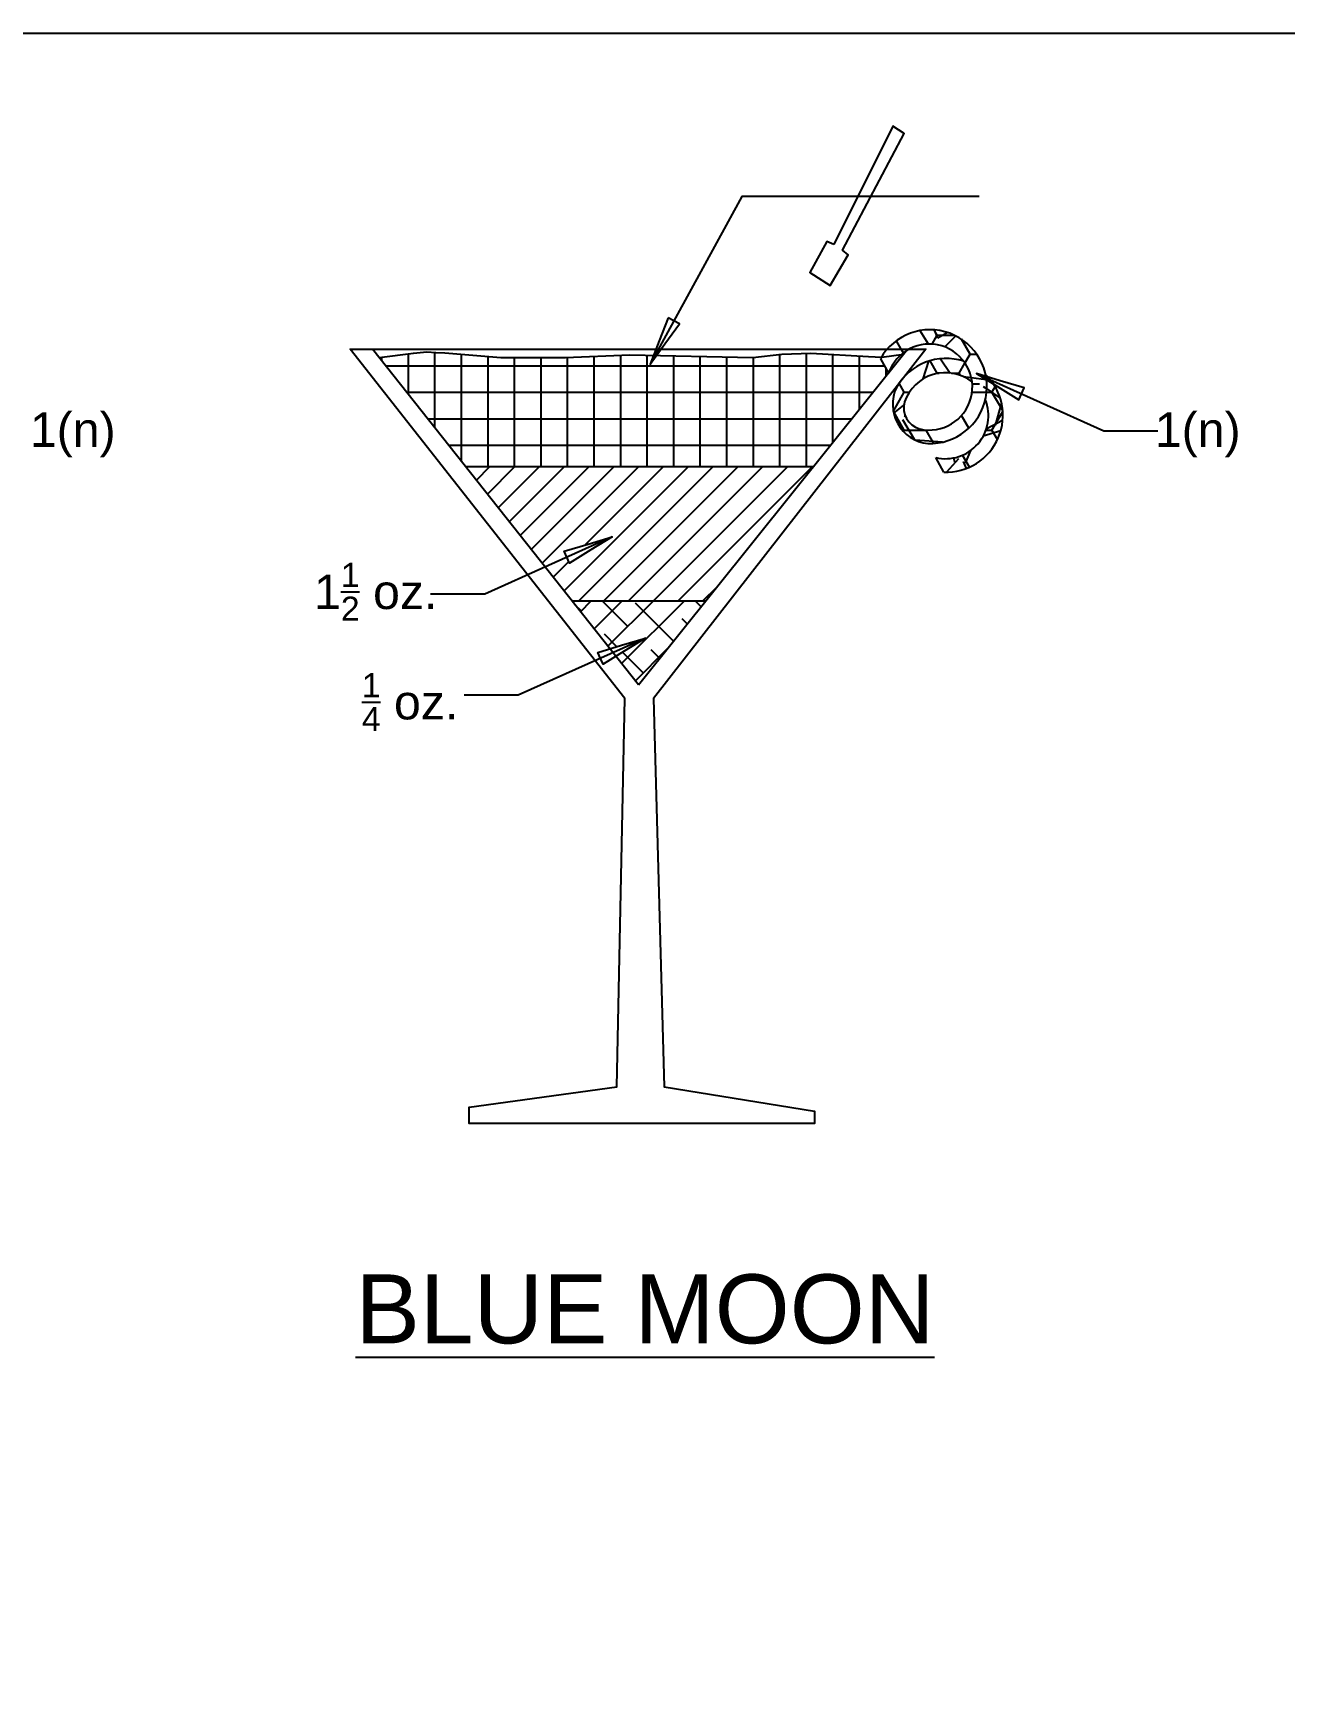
# Model space of a CAD drawing. Header units: metres. Extents: x -2.9 to 16.5, y 0 to 11.5.
# Drawn here: x 4.797 to 6.609, y 9.143 to 11.546 of the extents above; entities that cross this region are included whole.
import ezdxf

# ---------------------------------------------------------------- set-up
doc = ezdxf.new("R2010")
doc.units = ezdxf.units.M
for name, color, linetype in [('benedictine', 34, 'Continuous'), ('bourbon - whiskey', 35, 'Continuous'), ('ginger ale', 31, 'Continuous'), ('lemon juice', 51, 'Continuous')]:
    doc.layers.add(name, color=color, linetype=linetype)
doc.styles.get("Standard").update_dxf_attribs({"font": 'arial.ttf'})

# ---------------------------------------------------------------- blocks, each defined once
blk = doc.blocks.new('A$C3C0D392B')
blk.add_lwpolyline([(0, 0), (-0.18425, -0.0829), (-0.26258, -0.0829)])
blk.add_lwpolyline([(-0.06532, -0.02941), (-0.06912, -0.02084), (-0.03455, -0.01042), (0, 0), (-0.0307, -0.01893), (-0.06147, -0.03788), (-0.06532, -0.02941)], close=True)
blk = doc.blocks.new('A$C7EF233EF')
for points in [[(0.26617, 0.17318), (0.25609, 0.17746), (0.23156, 0.13265), (0.26064, 0.11371), (0.28679, 0.15847), (0.27865, 0.16498), (0.368, 0.33414), (0.35152, 0.34446), (0.26617, 0.17318)], [(0.02632, 0.06722), (0.01313, 0.03364), (0, 0), (0.02132, 0.02912), (0.0426, 0.05826), (0.03446, 0.06276), (0.02632, 0.06722)], [(0.02632, 0.06722), (0.01313, 0.03364), (0, 0), (0.02132, 0.02912), (0.0426, 0.05826), (0.03446, 0.06276), (0.02632, 0.06722)]]:
    blk.add_lwpolyline(points, close=True)
blk.add_lwpolyline([(0.47635, 0.24257), (0.13309, 0.24257), (0, 0)])

msp = doc.modelspace()

# ---------------------------------------------------------------- hatches: boundary and pattern name
at = {"layer": 'benedictine'}
h = msp.add_hatch(dxfattribs=at)
h.set_pattern_fill('ANSI38', color=256, scale=0.01, style=0)
h.paths.add_polyline_path([(5.7706, 10.7236), (5.5769, 10.7236), (5.6318, 10.6542), (5.6487, 10.6593), (5.6833, 10.6697), (5.6526, 10.6508), (5.6404, 10.6433), (5.6732, 10.602)])
at = {"layer": 'bourbon - whiskey'}
h = msp.add_hatch(dxfattribs=at)
h.set_pattern_fill('ANSI31', color=256, scale=0.008, style=0)
h.paths.add_polyline_path([(5.5657, 10.7955), (5.6002, 10.8059), (5.6348, 10.8163), (5.6041, 10.7974), (5.5733, 10.7784), (5.5695, 10.7869), (5.538, 10.7727), (5.5769, 10.7236), (5.7706, 10.7236), (5.9263, 10.9181), (5.4229, 10.9181), (5.538, 10.7727), (5.5695, 10.7869)])
at = {"layer": 'ginger ale'}
h = msp.add_hatch(dxfattribs=at)
h.set_pattern_fill('NET', color=256, scale=0.0121, style=0)
h.paths.add_polyline_path([(5.9263, 10.9181), (6.035, 11.0538), (6.022, 11.0769), (6.0063, 11.0776), (5.9226, 11.0825), (5.8807, 11.0809), (5.8385, 11.0762), (5.699, 11.0793), (5.6899, 11.0667), (5.6948, 11.0794), (5.6604, 11.0801), (5.5675, 11.0761), (5.4739, 11.0762), (5.3927, 11.0828), (5.3799, 11.0836), (5.3669, 11.0843), (5.3474, 11.0827), (5.2978, 11.0762), (5.4229, 10.9181)])
at = {"layer": 'lemon juice'}
h = msp.add_hatch(dxfattribs=at)
h.set_pattern_fill('GRAVEL', color=256, scale=0.01, style=0)
h.set_pattern_definition([(228.0128, (1.811787, 0.254), (-2.032001727, -2.28600281), [0.034172, -3.38305]), (184.9697, (1.788927, 0.2286), (3.048004931, 0.253998208), [0.0586405, -5.8054]), (132.5104, (1.730507, 0.22352), (2.539998152, -2.79400273), [0.041348, -4.09347]), (267.2737, (1.631447, 0.16002), (0.253998897, 5.079998365), [0.0534005, -5.28664]), (292.8337, (1.628907, 0.10668), (-1.270003606, 3.048001733), [0.0523634, -5.18398]), (357.2737, (1.649227, 0.05842), (-5.079998365, 0.253998897), [0.0534005, -5.28664]), (37.6942, (1.702567, 0.05588), (-3.302002086, -2.539997736), [0.0706194, -6.99131]), (72.2553, (1.758447, 0.09906), (1.7780035565, 5.5880016206), [0.066672, -6.60053]), (121.4296, (1.778767, 0.16256), (-2.032000524, 3.301996116), [0.0535813, -5.30455]), (175.2364, (1.750827, 0.20828), (2.793997805, -0.253997616), [0.0611713, -2.99739]), (222.3974, (1.689867, 0.21336), (-3.048000092, -2.793996365), [0.0791078, -7.83168]), (138.8141, (1.882907, 0.15748), (-1.777998867, 1.523997656), [0.0270005, -2.67306]), (171.4692, (1.862587, 0.17526), (3.30199496, -0.50800128), [0.0513682, -5.08546]), (225, (1.81179, 0.18288), (-1e-16, -0.2539998), [0.035921, -0.323289]), (203.1986, (1.794007, 0.21336), (1.27000428, 0.50800223), [0.019344, -1.91506]), (291.8014, (1.776227, 0.20574), (-0.25400018, 0.7620005), [0.0273566, -1.34048]), (30.9638, (1.786387, 0.18034), (0.7619992, 0.5080004), [0.044432, -1.43663]), (161.5651, (1.82449, 0.2032), (0.50800023, -0.2539996), [0.0321287, -0.77109]), (16.3895, (1.628907, 0.20574), (2.540001401, 0.761998415), [0.0450088, -4.45588]), (70.3462, (1.672087, 0.21844), (-1.01599717, -2.79399605), [0.03776, -3.73822]), (293.1986, (1.824487, 0.254), (-0.50800223, 1.27000428), [0.038688, -1.89572]), (343.6105, (1.839727, 0.21844), (-2.540001401, 0.761998415), [0.0450088, -4.45588]), (339.444, (1.628907, 0.04826), (-1.27000158, 0.50799938), [0.0434035, -2.12677]), (294.7751, (1.669547, 0.03302), (-1.26999704, 2.793998703), [0.036367, -3.60036]), (66.8014, (1.827027, 0), (0.50800223, 1.27000428), [0.038688, -1.89572]), (17.354, (1.842267, 0.03556), (-3.302000178, -1.015998468), [0.0425783, -4.21524]), (69.444, (1.702567, 0), (-0.50799938, -1.27000158), [0.021702, -2.14848]), (101.3099, (1.811787, 0), (-0.25399875, 1.01599675), [0.0129515, -1.2822]), (165.9638, (1.80925, 0.0127), (0.76200054, -0.25399956), [0.0523634, -0.994905]), (186.009, (1.758447, 0.0254), (2.539996254, 0.253999407), [0.0485267, -4.80414]), (303.6901, (1.78639, 0.15748), (-0.2540001, 0.5079995), [0.0366324, -0.879178]), (353.1572, (1.806707, 0.127), (4.318001786, -0.508002275), [0.0639557, -6.3316]), (60.9454, (1.870207, 0.11938), (-1.015997637, -1.77799576), [0.026151, -2.58894]), (90, (1.8829, 0.14224), (-0.254, 0.254), [0.01524, -0.23876]), (120.2564, (1.753367, 0.03302), (1.015997847, -1.777999103), [0.0352867, -3.49339]), (48.0128, (1.735587, 0.0635), (2.032001727, 2.28600281), [0.0683443, -3.34888]), (0, (1.7813, 0.1143), (0.254, 0.254), [0.06604, -0.18796]), (325.3048, (1.847347, 0.1143), (-2.5399956, 1.77800017), [0.040161, -3.97593]), (254.0546, (1.880367, 0.09144), (-0.25400065, -1.01600242), [0.036983, -1.81217]), (207.646, (1.870207, 0.05588), (-4.825998305, -2.540001597), [0.0602145, -5.96125]), (175.4261, (1.816867, 0.02794), (-3.3020007605, 0.253998771), [0.063703, -6.30658]), (175.4261, (1.816867, 0.02794), (-3.3020007605, 0.253998771), [0.063703, -6.30658])])
h.paths.add_polyline_path([(6.0334, 11.0884), (6.0627, 11.0884), (6.0651, 11.0884, -1.440995), (6.0802, 10.9727, -0.408592), (6.0585, 11.0117, -0.51898), (6.1561, 11.0407, 0.131666), (6.1442, 11.0707, 0.30241), (6.0562, 11.0463), (6.0509, 11.0396, 0.024062), (6.0467, 11.0329, 0.512754), (6.092, 10.9516, 1.582324)])
h.paths.add_polyline_path([(6.0607, 11.0859), (6.0627, 11.0884), (6.0334, 11.0884, 0.052304), (6.0235, 11.0744), (6.035, 11.0538), (6.0357, 11.0547, -0.164857)])
h.paths.add_polyline_path([(6.1757, 11.0516, -0.113106), (6.1754, 11.0148, -0.604766), (6.1035, 10.9312), (6.1152, 10.9101, 0.688562)])

# ---------------------------------------------------------------- linework, layer by layer
for p, q in [((5.6732, 10.602), (5.2881, 11.0884)), ((5.6732, 10.602), (6.0627, 11.0884)), ((6.0235, 11.0744), (6.0352, 11.0533)), ((5.4229, 10.9181), (5.9263, 10.9181)), ((6.1152, 10.9101), (6.1035, 10.9312)), ((5.5769, 10.7236), (5.7706, 10.7236))]:
    msp.add_line(p, q)
for points in [[(0.0104, 11.5461), (16.5118, 11.5461), (16.5118, 0.0104), (0.0104, 0.0104), (0.0104, 11.5461)], [(6.0627, 11.0884), (6.089, 11.0884), (5.6948, 10.5824), (5.7105, 10.0195), (5.9281, 9.9843), (5.9281, 9.9665), (5.428, 9.9665), (5.428, 9.9901), (5.6417, 10.0195), (5.6535, 10.5824), (5.2555, 11.0884), (5.2881, 11.0884), (6.0627, 11.0884)]]:
    msp.add_lwpolyline(points, close=True)
msp.add_lwpolyline([(5.2978, 11.0762), (5.3474, 11.0827), (5.3669, 11.0843), (5.3799, 11.0836), (5.3927, 11.0828), (5.4739, 11.0762), (5.5675, 11.0761), (5.6604, 11.0801), (5.8385, 11.0762), (5.8807, 11.0809), (5.9226, 11.0825), (6.0063, 11.0776), (6.0255, 11.0768), (6.0568, 11.081), (6.0568, 11.081)])
for centre, radius, start, end in [((6.0952, 11.034), 0.0824, 267.7802, 150.5879), ((6.0943, 11.0334), 0.0623, 256.9975, 161.3706), ((6.1184, 10.9924), 0.0824, 71.7919, 150.5879), ((6.1175, 10.9919), 0.0623, 51.657, 161.3706), ((6.0985, 11.0085), 0.0573, 154.8907, 263.4774), ((6.1184, 10.9924), 0.0824, 267.7802, 45.9795), ((6.0892, 11.0034), 0.0319, 164.735, 253.6331), ((6.1175, 10.9919), 0.0623, 256.9975, 21.6539)]:
    msp.add_arc(centre, radius, start, end)
for p, q in [((6.0982, 11.0956), (6.1057, 11.1085)), ((6.1057, 11.1085), (6.1013, 11.1161)), ((6.1057, 11.1085), (6.1303, 11.1085)), ((6.1533, 11.081), (6.1408, 11.1026)), ((6.0537, 11.0884), (6.0467, 11.1006)), ((6.0568, 11.0832), (6.0537, 11.0884)), ((6.1459, 11.0682), (6.1533, 11.081)), ((6.1533, 11.081), (6.1628, 11.081)), ((6.1057, 11.0535), (6.0953, 11.0715)), ((6.1374, 11.0535), (6.1459, 11.0682)), ((6.058, 11.026), (6.0505, 11.039)), ((6.1053, 11.0529), (6.1057, 11.0535)), ((6.1057, 11.0535), (6.1087, 11.0535)), ((6.1262, 11.0535), (6.1374, 11.0535)), ((6.1393, 11.0502), (6.1374, 11.0535)), ((6.185, 11.026), (6.1896, 11.0339)), ((6.0422, 10.9985), (6.058, 11.026)), ((6.058, 11.026), (6.0654, 11.026)), ((6.1561, 11.026), (6.1772, 11.026)), ((6.1772, 11.026), (6.185, 11.026)), ((6.2005, 10.9992), (6.185, 11.026)), ((6.0421, 10.9985), (6.0422, 10.9985)), ((6.058, 10.971), (6.0422, 10.9985)), ((6.1516, 10.9739), (6.141, 10.9923)), ((6.185, 10.971), (6.2006, 10.998)), ((6.057, 10.9692), (6.058, 10.971)), ((6.058, 10.971), (6.0898, 10.971)), ((6.0898, 10.971), (6.0899, 10.9713)), ((6.1009, 10.9518), (6.0898, 10.971)), ((6.1762, 10.971), (6.185, 10.971)), ((6.193, 10.9573), (6.185, 10.971)), ((6.1525, 10.9174), (6.1424, 10.9348))]:
    msp.add_line(p, q, dxfattribs=at)

# ---------------------------------------------------------------- block references
for name, p in [('A$C7EF233EF', (5.6899, 11.0667)), ('A$C3C0D392B', (5.6348, 10.8163)), ('A$C3C0D392B', (5.6833, 10.6697))]:
    msp.add_blockref(name, p)
at = {"xscale": -1}
msp.add_blockref('A$C3C0D392B', (6.1625, 11.053), dxfattribs=at)

# ---------------------------------------------------------------- texts
at = {"attachment_point": 5}
for s, insert, char_height, width in [('1(n)', (4.854, 10.9642), 0.05, 0.298021), ('1(n)', (6.4829, 10.9642), 0.05, 0.298021), ('\\A1;1{\\H0.7x;\\S1/2;} oz.', (5.2927, 10.7368), 0.05, 0.298021), ('\\A1;{\\H0.7x;\\S1/4;} oz.', (5.3424, 10.5769), 0.05, 0.298021), ('{\\LBLUE MOON}', (5.6826, 9.6972), 0.1, 0.874829)]:
    msp.add_mtext(s, dxfattribs=dict(at, insert=insert, char_height=char_height, width=width))

doc.saveas('drawing.dxf')
